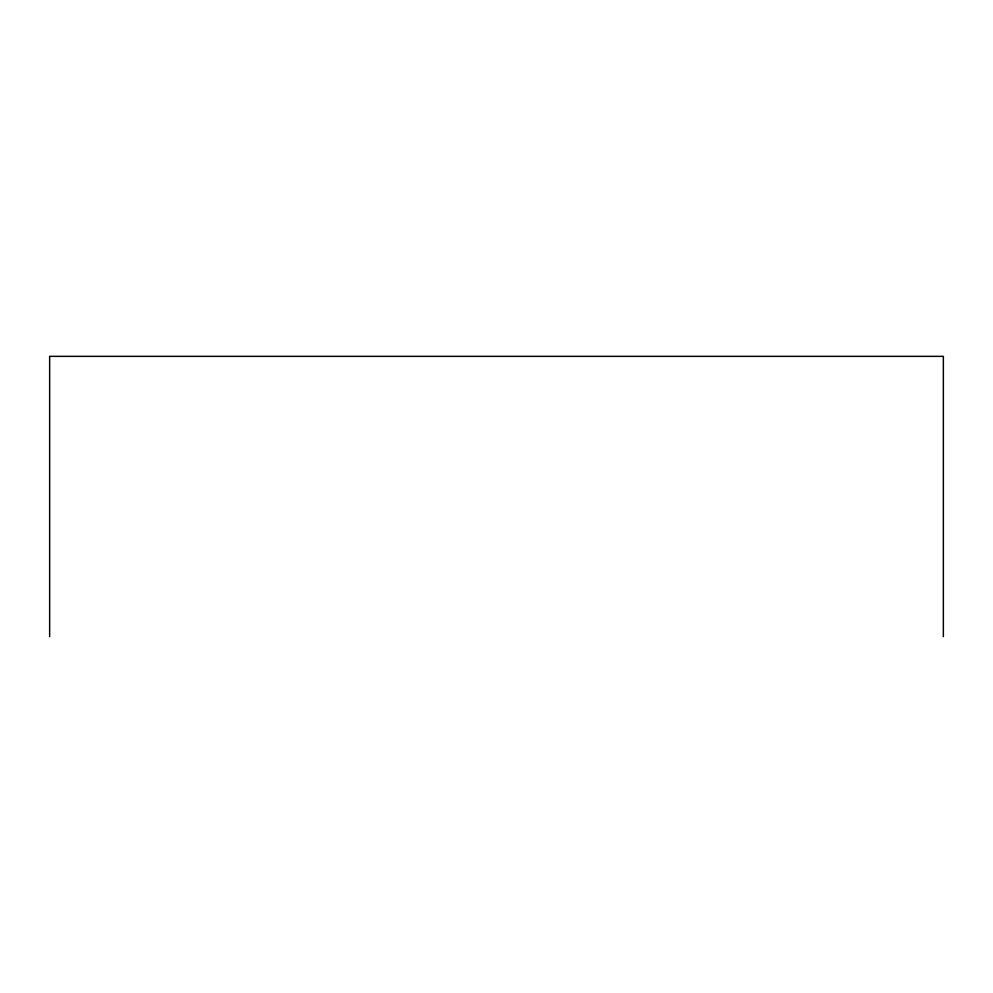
<?xml version="1.0" encoding="UTF-8"?>
<svg xmlns="http://www.w3.org/2000/svg" width="993" height="993" viewBox="0 0 993 993"><rect width="100%" height="100%" fill="white"/><g stroke="black" fill="none" stroke-linecap="round" stroke-linejoin="round"><path stroke-width="1.49" d="M943.35 636.65L943.35 356.35L49.65 356.35L49.65 636.65"/></g></svg>
